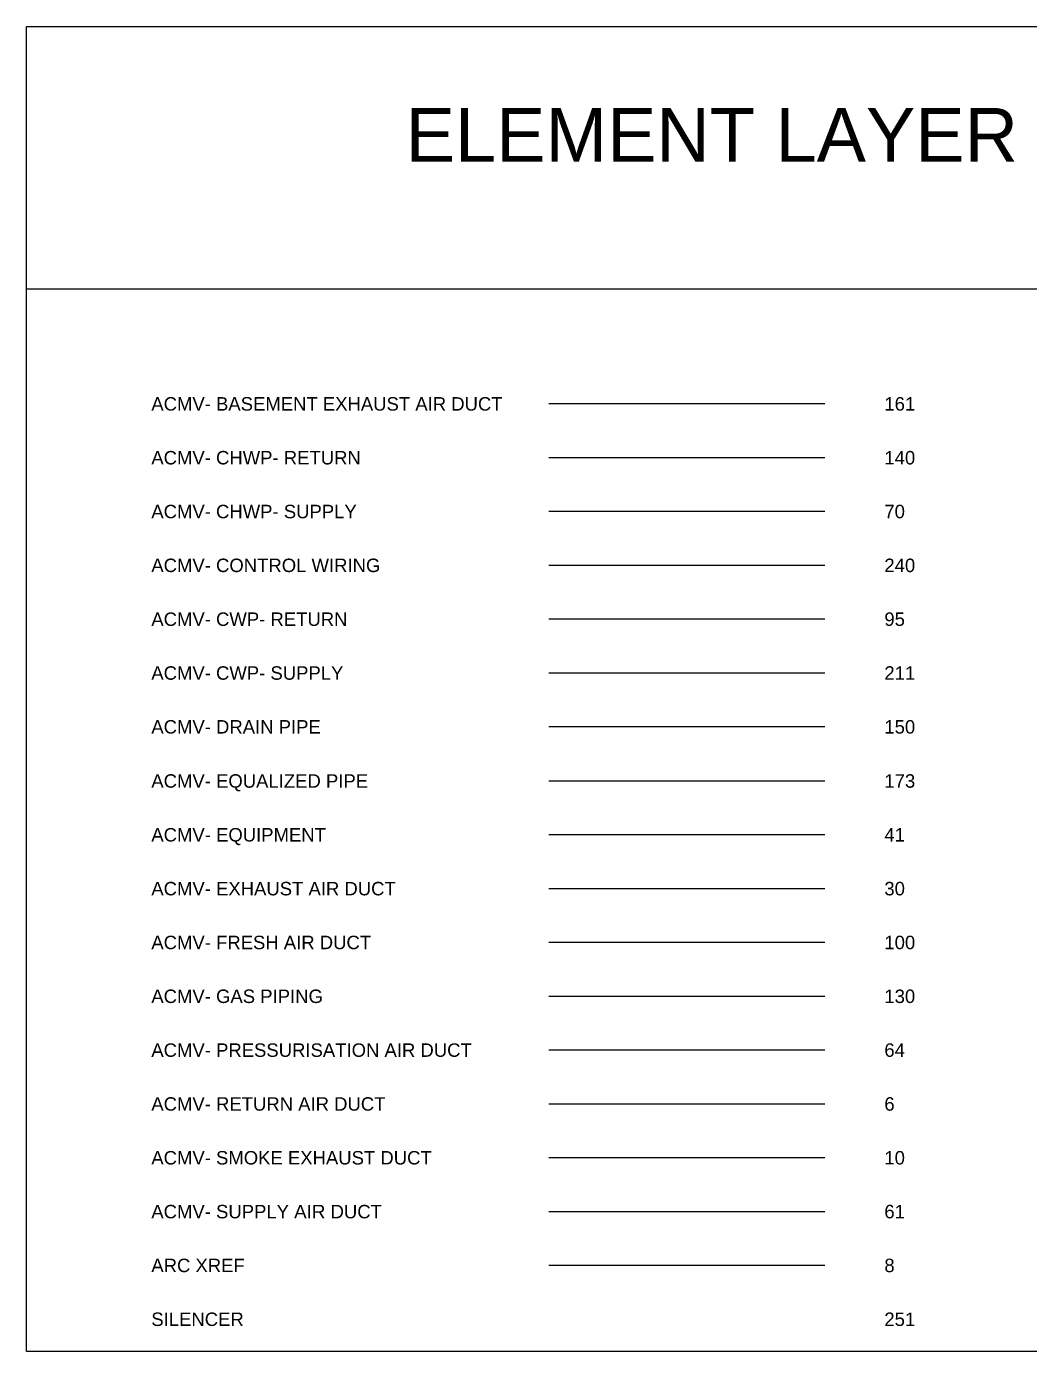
# Model space of a CAD drawing. Header units: centimetres. Extents: x -646 to 21450, y -3979 to 944.
# Drawn here: x 6603 to 10331, y -3979 to 944 of the extents above; entities that cross this region are included whole.
import ezdxf

# ---------------------------------------------------------------- set-up
doc = ezdxf.new("R2010")
doc.units = ezdxf.units.CM
doc.header["$MEASUREMENT"] = 0
doc.layers.get('0').update_dxf_attribs({"linetype": 'CONTINUOUS'})
for name, color, linetype in [('ACMV- BASEMENT EXHAUST AIR DUCT', 161, 'CONTINUOUS'), ('ACMV- CHWR', 140, 'CONTINUOUS'), ('ACMV- CHWS', 70, 'CONTINUOUS'), ('ACMV- CONTROL WIRING', 240, 'CONTINUOUS'), ('ACMV- CWR', 95, 'CONTINUOUS'), ('ACMV- CWS', 211, 'CONTINUOUS'), ('ACMV- DRAIN PIPE', 150, 'CONTINUOUS'), ('ACMV- EQUALIZED PIPE', 173, 'CONTINUOUS'), ('ACMV- EQUIPMENT', 41, 'CONTINUOUS'), ('ACMV- EXHAUST AIR DUCT', 30, 'CONTINUOUS'), ('ACMV- FRESH AIR DUCT', 100, 'CONTINUOUS'), ('ACMV- GAS PIPING', 130, 'CONTINUOUS'), ('ACMV- PRESSURISATION AIR DUCT', 64, 'CONTINUOUS'), ('ACMV- RETURN AIR DUCT', 6, 'CONTINUOUS'), ('ACMV- SMOKE EXHAUST DUCT', 10, 'CONTINUOUS'), ('ACMV- SUPPLY AIR DUCT', 61, 'CONTINUOUS'), ('ARC XREF', 8, 'CONTINUOUS')]:
    doc.layers.add(name, color=color, linetype=linetype)
doc.styles.add('TITLE TEXT', font='VNI-Helve-Condense.TTF', dxfattribs={"width": 1.2})

msp = doc.modelspace()

# ---------------------------------------------------------------- linework, layer by layer
msp.add_line((6602.8, -30.4), (21450.3, -30.4))
msp.add_lwpolyline([(6602.8, 943.7), (21450.3, 943.7), (21450.3, -3979.3), (6602.8, -3979.3)], close=True)
at = {"layer": 'ACMV- BASEMENT EXHAUST AIR DUCT'}
msp.add_line((8545.1, -457.5), (9570.8, -457.5), dxfattribs=at)
at = {"layer": 'ACMV- CHWR'}
msp.add_line((8545.1, -657.5), (9570.8, -657.5), dxfattribs=at)
at = {"layer": 'ACMV- CHWS'}
msp.add_line((8545.1, -857.5), (9570.8, -857.5), dxfattribs=at)
at = {"layer": 'ACMV- CONTROL WIRING'}
msp.add_line((8545.1, -1057.5), (9570.8, -1057.5), dxfattribs=at)
at = {"layer": 'ACMV- CWR'}
msp.add_line((8545.1, -1257.5), (9570.8, -1257.5), dxfattribs=at)
at = {"layer": 'ACMV- CWS'}
msp.add_line((8545.1, -1457.5), (9570.8, -1457.5), dxfattribs=at)
at = {"layer": 'ACMV- DRAIN PIPE'}
msp.add_line((8545.1, -1657.5), (9570.8, -1657.5), dxfattribs=at)
at = {"layer": 'ACMV- EQUALIZED PIPE'}
msp.add_line((8545.1, -1858.6), (9570.8, -1858.6), dxfattribs=at)
at = {"layer": 'ACMV- EQUIPMENT'}
msp.add_line((8545.1, -2058.6), (9570.8, -2058.6), dxfattribs=at)
at = {"layer": 'ACMV- EXHAUST AIR DUCT'}
msp.add_line((8545.1, -2258.6), (9570.8, -2258.6), dxfattribs=at)
at = {"layer": 'ACMV- FRESH AIR DUCT'}
msp.add_line((8545.1, -2458.6), (9570.8, -2458.6), dxfattribs=at)
at = {"layer": 'ACMV- GAS PIPING'}
msp.add_line((8545.1, -2658.6), (9570.8, -2658.6), dxfattribs=at)
at = {"layer": 'ACMV- PRESSURISATION AIR DUCT'}
msp.add_line((8545.1, -2858.6), (9570.8, -2858.6), dxfattribs=at)
at = {"layer": 'ACMV- RETURN AIR DUCT'}
msp.add_line((8545.1, -3058.6), (9570.8, -3058.6), dxfattribs=at)
at = {"layer": 'ACMV- SMOKE EXHAUST DUCT'}
msp.add_line((8545.1, -3258.6), (9570.8, -3258.6), dxfattribs=at)
at = {"layer": 'ACMV- SUPPLY AIR DUCT'}
msp.add_line((8545.1, -3458.6), (9570.8, -3458.6), dxfattribs=at)
at = {"layer": 'ARC XREF'}
msp.add_line((8545.1, -3658.6), (9570.8, -3658.6), dxfattribs=at)

# ---------------------------------------------------------------- texts
at = {"attachment_point": 1, "style": 'TITLE TEXT'}
for s, width, gutter_width, insert, char_height in [('ELEMENT LAYER', 5210.158, 1000, (8012.5, 640.9), 200), ('ACMV- BASEMENT EXHAUST AIR DUCT', 1437.403, 250, (7066.9, -433.4), 50), ('161', 354.347, 250, (9791.7, -433.4), 50), ('ACMV- CHWP- RETURN', 1437.403, 250, (7066.9, -633.4), 50), ('140', 354.347, 250, (9791.7, -633.4), 50), ('ACMV- CHWP- SUPPLY', 1437.403, 250, (7066.9, -833.4), 50), ('70', 354.347, 250, (9791.7, -833.4), 50), ('ACMV- CONTROL WIRING', 1437.403, 250, (7066.9, -1033.4), 50), ('240', 354.347, 250, (9791.7, -1033.4), 50), ('ACMV- CWP- RETURN', 1437.403, 250, (7066.9, -1233.4), 50), ('95', 354.347, 250, (9791.7, -1233.4), 50), ('ACMV- CWP- SUPPLY', 1437.403, 250, (7066.9, -1433.4), 50), ('211', 354.347, 250, (9791.7, -1433.4), 50), ('ACMV- DRAIN PIPE', 1437.403, 250, (7066.9, -1633.4), 50), ('150', 354.347, 250, (9791.7, -1633.4), 50), ('ACMV- EQUALIZED PIPE', 1437.403, 250, (7066.9, -1834.5), 50), ('173', 354.347, 250, (9791.7, -1834.5), 50), ('ACMV- EQUIPMENT', 1437.403, 250, (7066.9, -2034.5), 50), ('41', 354.347, 250, (9791.7, -2034.5), 50), ('ACMV- EXHAUST AIR DUCT', 1437.403, 250, (7066.9, -2234.5), 50), ('30', 354.347, 250, (9791.7, -2234.5), 50), ('ACMV- FRESH AIR DUCT', 1437.403, 250, (7066.9, -2434.5), 50), ('100', 354.347, 250, (9791.7, -2434.5), 50), ('ACMV- GAS PIPING', 1437.403, 250, (7066.9, -2634.5), 50), ('130', 354.347, 250, (9791.7, -2634.5), 50), ('ACMV- PRESSURISATION AIR DUCT', 1437.403, 250, (7066.9, -2834.5), 50), ('64', 354.347, 250, (9791.7, -2834.5), 50), ('ACMV- RETURN AIR DUCT', 1437.403, 250, (7066.9, -3034.5), 50), ('6', 354.347, 250, (9791.7, -3034.5), 50), ('ACMV- SMOKE EXHAUST DUCT', 1437.403, 250, (7066.9, -3234.5), 50), ('10', 354.347, 250, (9791.7, -3234.5), 50), ('ACMV- SUPPLY {\\fArial|b0|i0|c0|p34;AIR} DUCT', 1437.403, 250, (7066.9, -3434.5), 50), ('61', 354.347, 250, (9791.7, -3434.5), 50), ('ARC XREF', 1437.403, 250, (7066.9, -3634.5), 50), ('8', 354.347, 250, (9791.7, -3634.5), 50), ('SILENCER', 1437.403, 250, (7066.9, -3834.5), 50), ('251', 354.347, 250, (9791.7, -3834.5), 50)]:
    msp.add_mtext_dynamic_manual_height_columns(s, width=width, gutter_width=gutter_width, heights=[0], dxfattribs=dict(at, insert=insert, char_height=char_height))

doc.saveas('drawing.dxf')
